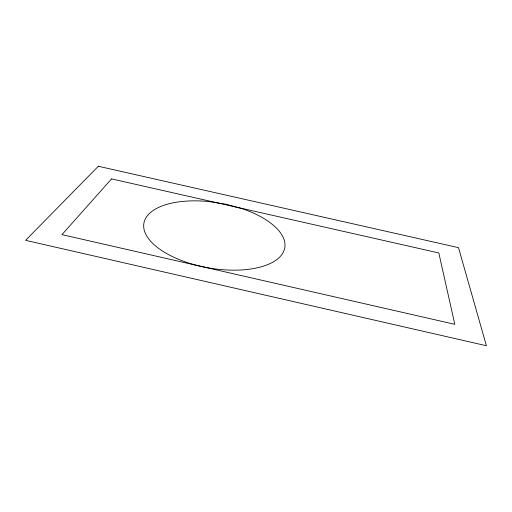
<?xml version="1.0" encoding="UTF-8"?>
<svg xmlns="http://www.w3.org/2000/svg" width="512" height="512" viewBox="0 0 512 512"><rect width="100%" height="100%" fill="white"/><g stroke="black" fill="none" stroke-linecap="round" stroke-linejoin="round"><path stroke-width="0.77" d="M111.552 178.899L61.952 234.63L454.816 324.326L438.81 252.954L111.552 178.899M98.33 166.266L25.6 240.333L486.4 345.734L458.509 247.661L98.33 166.266M225.907 204.237L209.075 201.587A71.501 32.902 9.9 0 0 150.381 240.928A71.501 32.902 9.9 0 0 265.203 265.555A71.501 32.902 9.9 0 0 242.08 208.666L225.907 204.237"/></g></svg>
